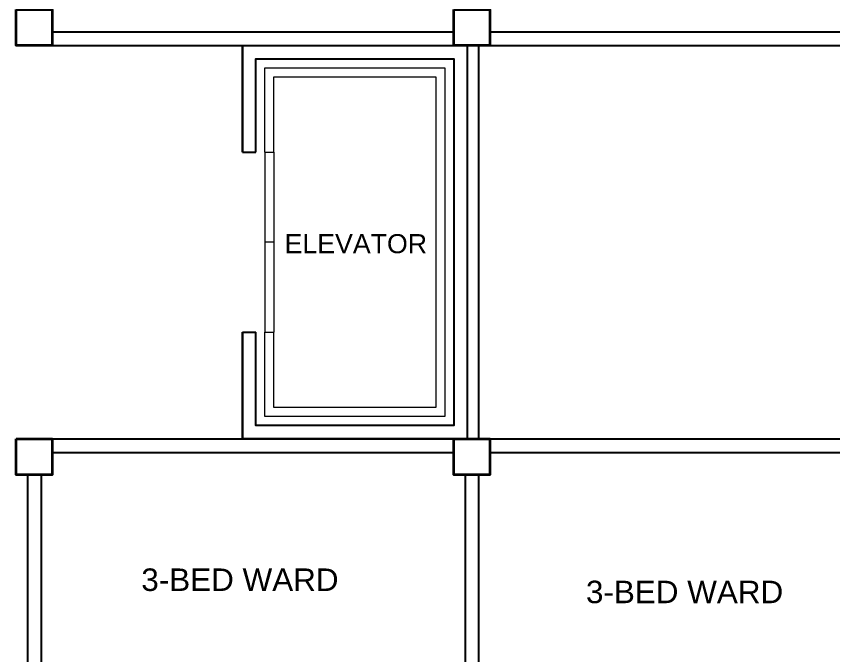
# Model space of a CAD drawing. Header units: millimetres. Extents: x 5 to 430, y 3 to 339.
# Drawn here: x 261.16 to 270.23, y 196.52 to 203.62 of the extents above; entities that cross this region are included whole.
import ezdxf

# ---------------------------------------------------------------- set-up
doc = ezdxf.new("R2010")
doc.units = ezdxf.units.MM
doc.header["$MEASUREMENT"] = 0
doc.layers.add('label', color=7, linetype='Continuous')
doc.styles.add('SWISSLT175', font='swissl.ttf', dxfattribs={"height": 0.175})

msp = doc.modelspace()

# ---------------------------------------------------------------- linework, layer by layer
at = {"color": 8, "lineweight": 25}
for p, q in [((261.5559, 203.4451), (266.0184, 203.4451)), ((266.4184, 203.4451), (270.8809, 203.4451)), ((261.5559, 203.2951), (270.8809, 203.2951)), ((263.6684, 203.2951), (263.6684, 202.1076)), ((266.1684, 203.2951), (266.1684, 198.9201)), ((266.2934, 203.2951), (266.2934, 198.9201)), ((263.6684, 202.1076), (263.8184, 202.1076)), ((263.6684, 200.1076), (263.6684, 198.9201)), ((263.6684, 200.1076), (263.8184, 200.1076)), ((261.5559, 198.9201), (270.8809, 198.9201)), ((261.5559, 198.7701), (266.0184, 198.7701)), ((266.4184, 198.7701), (270.8809, 198.7701)), ((261.2809, 198.5201), (261.2809, 192.9201)), ((261.4309, 198.5201), (261.4309, 192.9201)), ((266.1434, 198.5201), (266.1434, 192.9201)), ((266.2934, 198.5201), (266.2934, 192.9201))]:
    msp.add_line(p, q, dxfattribs=at)
at = {"color": 8, "lineweight": 9}
for p, q in [((263.9184, 202.1076), (264.0184, 202.1076)), ((263.9184, 202.1076), (263.9184, 200.1076)), ((264.0184, 202.1076), (264.0184, 200.1076)), ((264.0184, 201.1076), (263.9184, 201.1076)), ((263.9184, 200.1076), (264.0184, 200.1076))]:
    msp.add_line(p, q, dxfattribs=at)
at = {"color": 8, "lineweight": 35}
for points in [[(261.1559, 203.6951), (261.5559, 203.6951), (261.5559, 203.2951), (261.1559, 203.2951)], [(266.0184, 203.6951), (266.4184, 203.6951), (266.4184, 203.2951), (266.0184, 203.2951)], [(261.1559, 198.9201), (261.5559, 198.9201), (261.5559, 198.5201), (261.1559, 198.5201)], [(266.0184, 198.9201), (266.4184, 198.9201), (266.4184, 198.5201), (266.0184, 198.5201)]]:
    msp.add_lwpolyline(points, close=True, dxfattribs=at)
at = {"color": 8, "lineweight": 25}
for points in [[(263.6684, 202.1076), (263.6684, 203.2951), (266.1684, 203.2951), (266.1684, 198.9201), (263.6684, 198.9201), (263.6684, 200.1076)], [(263.8184, 202.1076), (263.8184, 203.1451), (266.0184, 203.1451), (266.0184, 199.0701), (263.8184, 199.0701), (263.8184, 200.1076)]]:
    msp.add_lwpolyline(points, dxfattribs=at)
at = {"color": 8, "lineweight": 9}
for points in [[(263.9184, 202.1076), (263.9184, 203.0451), (265.9184, 203.0451), (265.9184, 199.1701), (263.9184, 199.1701), (263.9184, 200.1076)], [(264.0184, 202.1076), (264.0184, 202.9451), (265.8184, 202.9451), (265.8184, 199.2701), (264.0184, 199.2701), (264.0184, 200.1076)]]:
    msp.add_lwpolyline(points, dxfattribs=at)

# ---------------------------------------------------------------- texts
at = {"layer": 'label', "color": 8, "lineweight": 9, "ltscale": 0.4, "attachment_point": 5, "style": 'SWISSLT175'}
for s, insert, char_height, line_spacing_factor in [('ELEVATOR', (264.9293, 201.0889), 0.2125, 0.9), ('3-BED WARD', (263.6413, 197.3528), 0.25, 0.8), ('3-BED WARD', (268.5835, 197.2167), 0.25, 0.8)]:
    msp.add_mtext(s, dxfattribs=dict(at, insert=insert, char_height=char_height, line_spacing_factor=line_spacing_factor))

doc.saveas('drawing.dxf')
